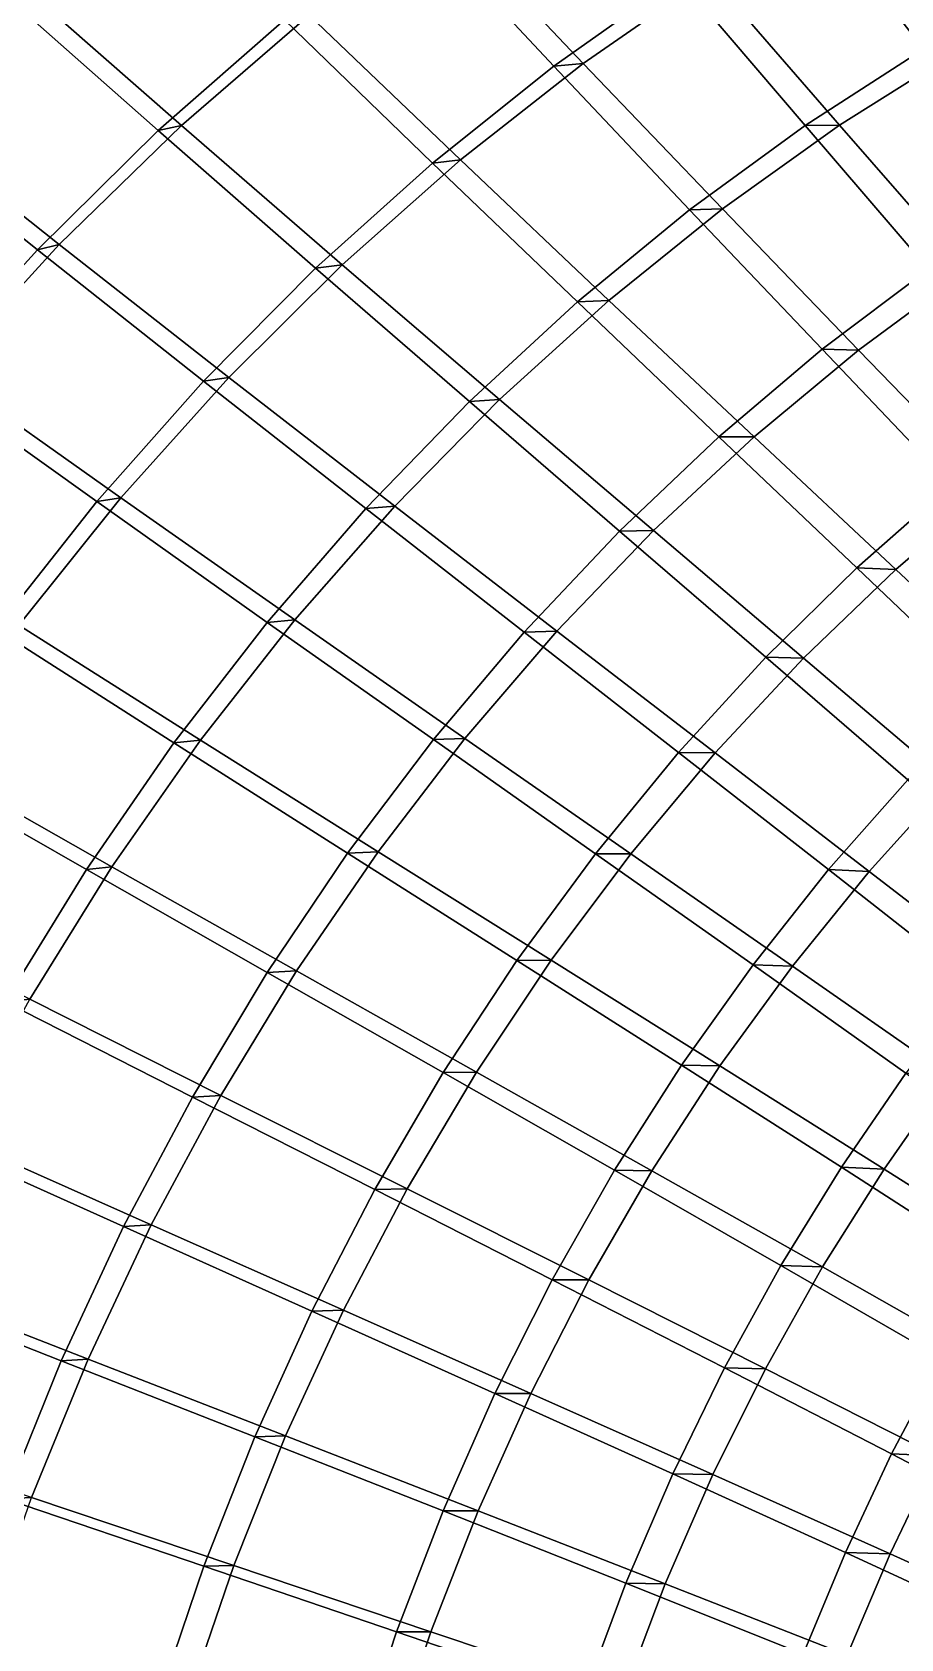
# Model space of a CAD drawing. Header units: metres. Extents: x -2184624 to 1125696, y -1900362 to 1900362.
# Drawn here: x -551038 to -366083, y 191972 to 534215 of the extents above; entities that cross this region are included whole.
import ezdxf

# ---------------------------------------------------------------- set-up
doc = ezdxf.new("R2010")
doc.units = ezdxf.units.M

msp = doc.modelspace()

# ---------------------------------------------------------------- linework, layer by layer
for points in [[(-433699.38, 527532.2, 517195.16), (-463938.38, 559495.4, 525517.6), (-434906.47, 579166.8, 515708.38), (-406755.78, 546255.3, 507419.44)], [(-439979.56, 526970.3, 498712.72), (-469508.38, 558559.9, 507001.44), (-440813.97, 578344.2, 497079.44), (-413364.84, 545823.8, 488832.75)], [(-361256.66, 530562.75, 468724.6), (-386067.16, 562830, 478452.94), (-358208.34, 577945.1, 467574.94), (-335503.94, 545060.25, 457940.47)], [(-353580.34, 530437.5, 487358.03), (-379113.34, 563101.25, 497146.75), (-350894.28, 578024, 486378), (-327475.56, 544727.6, 476671.84)], [(-524186.94, 513253.62, 525325.1), (-558399.25, 543542.1, 531927.56), (-529541.8, 568375.1, 523019.62), (-497340.94, 536841.94, 516418.5)], [(-519241.94, 514331.2, 543629), (-554157.9, 544965.6, 550248.3), (-524987.44, 569760.25, 541450.4), (-492091.94, 537861.7, 534826.1)], [(-386487.34, 514315.7, 479014.38), (-413364.84, 545823.8, 488832.75), (-386067.16, 562830, 478452.94), (-361256.66, 530562.75, 468724.6)], [(-379147.66, 514366.8, 497551.06), (-406755.78, 546255.3, 507419.44), (-379113.34, 563101.25, 497146.75), (-353580.34, 530437.5, 487358.03)], [(-386067.16, 562830, 478452.94), (-379113.34, 563101.25, 497146.75), (-353580.34, 530437.5, 487358.03), (-361256.66, 530562.75, 468724.6)], [(-361256.66, 530562.75, 468724.6), (-353580.34, 530437.5, 487358.03), (-379113.34, 563101.25, 497146.75), (-386067.16, 562830, 478452.94)], [(-465793, 506321, 508088.66), (-497340.94, 536841.94, 516418.5), (-469508.38, 558559.9, 507001.44), (-439979.56, 526970.3, 498712.72)], [(-459825.38, 506985.44, 526470.44), (-492091.94, 537861.7, 534826.1), (-463938.38, 559495.4, 525517.6), (-433699.38, 527532.2, 517195.16)], [(-469508.38, 558559.9, 507001.44), (-463938.38, 559495.4, 525517.6), (-433699.38, 527532.2, 517195.16), (-439979.56, 526970.3, 498712.72)], [(-439979.56, 526970.3, 498712.72), (-433699.38, 527532.2, 517195.16), (-463938.38, 559495.4, 525517.6), (-469508.38, 558559.9, 507001.44)], [(-545267.56, 488977, 551920.25), (-582121.8, 518215.1, 558536), (-554157.9, 544965.6, 550248.3), (-519241.94, 514331.2, 543629)], [(-558399.25, 543542.1, 531927.56), (-554157.9, 544965.6, 550248.3), (-519241.94, 514331.2, 543629), (-524186.94, 513253.62, 525325.1)], [(-524186.94, 513253.62, 525325.1), (-519241.94, 514331.2, 543629), (-554157.9, 544965.6, 550248.3), (-558399.25, 543542.1, 531927.56)], [(-439979.56, 526970.3, 498712.72), (-433699.38, 527532.2, 517195.16), (-406755.78, 546255.3, 507419.44), (-413364.84, 545823.8, 488832.75)], [(-413364.84, 545823.8, 488832.75), (-406755.78, 546255.3, 507419.44), (-433699.38, 527532.2, 517195.16), (-439979.56, 526970.3, 498712.72)], [(-411083.88, 496359.3, 488807.78), (-439979.56, 526970.3, 498712.72), (-413364.84, 545823.8, 488832.75), (-386487.34, 514315.7, 479014.38)], [(-404065.06, 496557.75, 507249.78), (-433699.38, 527532.2, 517195.16), (-406755.78, 546255.3, 507419.44), (-379147.66, 514366.8, 497551.06)], [(-413364.84, 545823.8, 488832.75), (-406755.78, 546255.3, 507419.44), (-379147.66, 514366.8, 497551.06), (-386487.34, 514315.7, 479014.38)], [(-386487.34, 514315.7, 479014.38), (-379147.66, 514366.8, 497551.06), (-406755.78, 546255.3, 507419.44), (-413364.84, 545823.8, 488832.75)], [(-549926.06, 487866.06, 533714.9), (-586067.94, 516778.47, 540319.6), (-558399.25, 543542.1, 531927.56), (-524186.94, 513253.62, 525325.1)], [(-524186.94, 513253.62, 525325.1), (-519241.94, 514331.2, 543629), (-492091.94, 537861.7, 534826.1), (-497340.94, 536841.94, 516418.5)], [(-497340.94, 536841.94, 516418.5), (-492091.94, 537861.7, 534826.1), (-519241.94, 514331.2, 543629), (-524186.94, 513253.62, 525325.1)], [(-485018.1, 484675.47, 535240.9), (-519241.94, 514331.2, 543629), (-492091.94, 537861.7, 534826.1), (-459825.38, 506985.44, 526470.44)], [(-497340.94, 536841.94, 516418.5), (-492091.94, 537861.7, 534826.1), (-459825.38, 506985.44, 526470.44), (-465793, 506321, 508088.66)], [(-465793, 506321, 508088.66), (-459825.38, 506985.44, 526470.44), (-492091.94, 537861.7, 534826.1), (-497340.94, 536841.94, 516418.5)], [(-490689.9, 483934.16, 516955.75), (-524186.94, 513253.62, 525325.1), (-497340.94, 536841.94, 516418.5), (-465793, 506321, 508088.66)], [(-360231.5, 483743, 467690.8), (-386487.34, 514315.7, 479014.38), (-361256.66, 530562.75, 468724.6), (-337009.97, 499259.84, 457539.7)], [(-386487.34, 514315.7, 479014.38), (-379147.66, 514366.8, 497551.06), (-353580.34, 530437.5, 487358.03), (-361256.66, 530562.75, 468724.6)], [(-361256.66, 530562.75, 468724.6), (-353580.34, 530437.5, 487358.03), (-379147.66, 514366.8, 497551.06), (-386487.34, 514315.7, 479014.38)], [(-465793, 506321, 508088.66), (-459825.38, 506985.44, 526470.44), (-433699.38, 527532.2, 517195.16), (-439979.56, 526970.3, 498712.72)], [(-439979.56, 526970.3, 498712.72), (-433699.38, 527532.2, 517195.16), (-459825.38, 506985.44, 526470.44), (-465793, 506321, 508088.66)], [(-428223.4, 477059.97, 516450.9), (-459825.38, 506985.44, 526470.44), (-433699.38, 527532.2, 517195.16), (-404065.06, 496557.75, 507249.78)], [(-439979.56, 526970.3, 498712.72), (-433699.38, 527532.2, 517195.16), (-404065.06, 496557.75, 507249.78), (-411083.88, 496359.3, 488807.78)], [(-411083.88, 496359.3, 488807.78), (-404065.06, 496557.75, 507249.78), (-433699.38, 527532.2, 517195.16), (-439979.56, 526970.3, 498712.72)], [(-352128.56, 483424.62, 486166.2), (-379147.66, 514366.8, 497551.06), (-353580.34, 530437.5, 487358.03), (-328577.9, 498749.72, 476100.25)], [(-434937.4, 476741.16, 498100.84), (-465793, 506321, 508088.66), (-439979.56, 526970.3, 498712.72), (-411083.88, 496359.3, 488807.78)], [(-570052.2, 461880.5, 559692.25), (-608753.8, 489595.94, 566305.94), (-582121.8, 518215.1, 558536), (-545267.56, 488977, 551920.25)], [(-586067.94, 516778.47, 540319.6), (-582121.8, 518215.1, 558536), (-545267.56, 488977, 551920.25), (-549926.06, 487866.06, 533714.9)], [(-549926.06, 487866.06, 533714.9), (-545267.56, 488977, 551920.25), (-582121.8, 518215.1, 558536), (-586067.94, 516778.47, 540319.6)], [(-574441.94, 460758.62, 541579.9), (-612422.94, 488169.2, 548187.7), (-586067.94, 516778.47, 540319.6), (-549926.06, 487866.06, 533714.9)], [(-549926.06, 487866.06, 533714.9), (-545267.56, 488977, 551920.25), (-519241.94, 514331.2, 543629), (-524186.94, 513253.62, 525325.1)], [(-524186.94, 513253.62, 525325.1), (-519241.94, 514331.2, 543629), (-545267.56, 488977, 551920.25), (-549926.06, 487866.06, 533714.9)], [(-509165.53, 460670.72, 543499.9), (-545267.56, 488977, 551920.25), (-519241.94, 514331.2, 543629), (-485018.1, 484675.47, 535240.9)], [(-524186.94, 513253.62, 525325.1), (-519241.94, 514331.2, 543629), (-485018.1, 484675.47, 535240.9), (-490689.9, 483934.16, 516955.75)], [(-490689.9, 483934.16, 516955.75), (-485018.1, 484675.47, 535240.9), (-519241.94, 514331.2, 543629), (-524186.94, 513253.62, 525325.1)], [(-411083.88, 496359.3, 488807.78), (-404065.06, 496557.75, 507249.78), (-379147.66, 514366.8, 497551.06), (-386487.34, 514315.7, 479014.38)], [(-386487.34, 514315.7, 479014.38), (-379147.66, 514366.8, 497551.06), (-404065.06, 496557.75, 507249.78), (-411083.88, 496359.3, 488807.78)], [(-382866.2, 466652.22, 477351.44), (-411083.88, 496359.3, 488807.78), (-386487.34, 514315.7, 479014.38), (-360231.5, 483743, 467690.8)], [(-375076.75, 466497.6, 495742.7), (-404065.06, 496557.75, 507249.78), (-379147.66, 514366.8, 497551.06), (-352128.56, 483424.62, 486166.2)], [(-386487.34, 514315.7, 479014.38), (-379147.66, 514366.8, 497551.06), (-352128.56, 483424.62, 486166.2), (-360231.5, 483743, 467690.8)], [(-360231.5, 483743, 467690.8), (-352128.56, 483424.62, 486166.2), (-379147.66, 514366.8, 497551.06), (-386487.34, 514315.7, 479014.38)], [(-514558.66, 459876.34, 525306.9), (-549926.06, 487866.06, 533714.9), (-524186.94, 513253.62, 525325.1), (-490689.9, 483934.16, 516955.75)], [(-490689.9, 483934.16, 516955.75), (-485018.1, 484675.47, 535240.9), (-459825.38, 506985.44, 526470.44), (-465793, 506321, 508088.66)], [(-465793, 506321, 508088.66), (-459825.38, 506985.44, 526470.44), (-485018.1, 484675.47, 535240.9), (-490689.9, 483934.16, 516955.75)], [(-451516.56, 455929.88, 525149.8), (-485018.1, 484675.47, 535240.9), (-459825.38, 506985.44, 526470.44), (-428223.4, 477059.97, 516450.9)], [(-465793, 506321, 508088.66), (-459825.38, 506985.44, 526470.44), (-428223.4, 477059.97, 516450.9), (-434937.4, 476741.16, 498100.84)], [(-434937.4, 476741.16, 498100.84), (-428223.4, 477059.97, 516450.9), (-459825.38, 506985.44, 526470.44), (-465793, 506321, 508088.66)], [(-457942.2, 455515.7, 506888.44), (-490689.9, 483934.16, 516955.75), (-465793, 506321, 508088.66), (-434937.4, 476741.16, 498100.84)], [(-434937.4, 476741.16, 498100.84), (-428223.4, 477059.97, 516450.9), (-404065.06, 496557.75, 507249.78), (-411083.88, 496359.3, 488807.78)], [(-411083.88, 496359.3, 488807.78), (-404065.06, 496557.75, 507249.78), (-428223.4, 477059.97, 516450.9), (-434937.4, 476741.16, 498100.84)], [(-404814.75, 448031.06, 486518.3), (-434937.4, 476741.16, 498100.84), (-411083.88, 496359.3, 488807.78), (-382866.2, 466652.22, 477351.44)], [(-397322.94, 448014.12, 504827.3), (-428223.4, 477059.97, 516450.9), (-404065.06, 496557.75, 507249.78), (-375076.75, 466497.6, 495742.7)], [(-411083.88, 496359.3, 488807.78), (-404065.06, 496557.75, 507249.78), (-375076.75, 466497.6, 495742.7), (-382866.2, 466652.22, 477351.44)], [(-382866.2, 466652.22, 477351.44), (-375076.75, 466497.6, 495742.7), (-404065.06, 496557.75, 507249.78), (-411083.88, 496359.3, 488807.78)], [(-574441.94, 460758.62, 541579.9), (-570052.2, 461880.5, 559692.25), (-545267.56, 488977, 551920.25), (-549926.06, 487866.06, 533714.9)], [(-549926.06, 487866.06, 533714.9), (-545267.56, 488977, 551920.25), (-570052.2, 461880.5, 559692.25), (-574441.94, 460758.62, 541579.9)], [(-537292.7, 434220.2, 533134.9), (-574441.94, 460758.62, 541579.9), (-549926.06, 487866.06, 533714.9), (-514558.66, 459876.34, 525306.9)], [(-532160.8, 435045.8, 551240.75), (-570052.2, 461880.5, 559692.25), (-545267.56, 488977, 551920.25), (-509165.53, 460670.72, 543499.9)], [(-549926.06, 487866.06, 533714.9), (-545267.56, 488977, 551920.25), (-509165.53, 460670.72, 543499.9), (-514558.66, 459876.34, 525306.9)], [(-514558.66, 459876.34, 525306.9), (-509165.53, 460670.72, 543499.9), (-545267.56, 488977, 551920.25), (-549926.06, 487866.06, 533714.9)], [(-514558.66, 459876.34, 525306.9), (-509165.53, 460670.72, 543499.9), (-485018.1, 484675.47, 535240.9), (-490689.9, 483934.16, 516955.75)], [(-490689.9, 483934.16, 516955.75), (-485018.1, 484675.47, 535240.9), (-509165.53, 460670.72, 543499.9), (-514558.66, 459876.34, 525306.9)], [(-479996.03, 432743.5, 515164.06), (-514558.66, 459876.34, 525306.9), (-490689.9, 483934.16, 516955.75), (-457942.2, 455515.7, 506888.44)], [(-473842.03, 433230, 533340.6), (-509165.53, 460670.72, 543499.9), (-485018.1, 484675.47, 535240.9), (-451516.56, 455929.88, 525149.8)], [(-490689.9, 483934.16, 516955.75), (-485018.1, 484675.47, 535240.9), (-451516.56, 455929.88, 525149.8), (-457942.2, 455515.7, 506888.44)], [(-457942.2, 455515.7, 506888.44), (-451516.56, 455929.88, 525149.8), (-485018.1, 484675.47, 535240.9), (-490689.9, 483934.16, 516955.75)], [(-355372.88, 437775.44, 464403), (-382866.2, 466652.22, 477351.44), (-360231.5, 483743, 467690.8), (-334647.8, 454029.72, 454922.6)], [(-382866.2, 466652.22, 477351.44), (-375076.75, 466497.6, 495742.7), (-352128.56, 483424.62, 486166.2), (-360231.5, 483743, 467690.8)], [(-360231.5, 483743, 467690.8), (-352128.56, 483424.62, 486166.2), (-375076.75, 466497.6, 495742.7), (-382866.2, 466652.22, 477351.44)], [(-346776.75, 437279.44, 482729.25), (-375076.75, 466497.6, 495742.7), (-352128.56, 483424.62, 486166.2), (-325745.06, 453354.16, 473321.22)], [(-457942.2, 455515.7, 506888.44), (-451516.56, 455929.88, 525149.8), (-428223.4, 477059.97, 516450.9), (-434937.4, 476741.16, 498100.84)], [(-434937.4, 476741.16, 498100.84), (-428223.4, 477059.97, 516450.9), (-451516.56, 455929.88, 525149.8), (-457942.2, 455515.7, 506888.44)], [(-425980.44, 427929.1, 495185.84), (-457942.2, 455515.7, 506888.44), (-434937.4, 476741.16, 498100.84), (-404814.75, 448031.06, 486518.3)], [(-418770.2, 428025.53, 513415.1), (-451516.56, 455929.88, 525149.8), (-428223.4, 477059.97, 516450.9), (-397322.94, 448014.12, 504827.3)], [(-434937.4, 476741.16, 498100.84), (-428223.4, 477059.97, 516450.9), (-397322.94, 448014.12, 504827.3), (-404814.75, 448031.06, 486518.3)], [(-404814.75, 448031.06, 486518.3), (-397322.94, 448014.12, 504827.3), (-428223.4, 477059.97, 516450.9), (-434937.4, 476741.16, 498100.84)], [(-375467.03, 420119.3, 473398.53), (-404814.75, 448031.06, 486518.3), (-382866.2, 466652.22, 477351.44), (-355372.88, 437775.44, 464403)], [(-404814.75, 448031.06, 486518.3), (-397322.94, 448014.12, 504827.3), (-375076.75, 466497.6, 495742.7), (-382866.2, 466652.22, 477351.44)], [(-382866.2, 466652.22, 477351.44), (-375076.75, 466497.6, 495742.7), (-397322.94, 448014.12, 504827.3), (-404814.75, 448031.06, 486518.3)], [(-367161.9, 419777.56, 491653.34), (-397322.94, 448014.12, 504827.3), (-375076.75, 466497.6, 495742.7), (-346776.75, 437279.44, 482729.25)], [(-382866.2, 466652.22, 477351.44), (-375076.75, 466497.6, 495742.7), (-346776.75, 437279.44, 482729.25), (-355372.88, 437775.44, 464403)], [(-355372.88, 437775.44, 464403), (-346776.75, 437279.44, 482729.25), (-375076.75, 466497.6, 495742.7), (-382866.2, 466652.22, 477351.44)], [(-558789.5, 407046.47, 540431.4), (-597624.5, 432017, 548911.8), (-574441.94, 460758.62, 541579.9), (-537292.7, 434220.2, 533134.9)], [(-553901, 407883.28, 558455.4), (-593485.1, 433129.12, 566936.94), (-570052.2, 461880.5, 559692.25), (-532160.8, 435045.8, 551240.75)], [(-574441.94, 460758.62, 541579.9), (-570052.2, 461880.5, 559692.25), (-532160.8, 435045.8, 551240.75), (-537292.7, 434220.2, 533134.9)], [(-537292.7, 434220.2, 533134.9), (-532160.8, 435045.8, 551240.75), (-570052.2, 461880.5, 559692.25), (-574441.94, 460758.62, 541579.9)], [(-537292.7, 434220.2, 533134.9), (-532160.8, 435045.8, 551240.75), (-509165.53, 460670.72, 543499.9), (-514558.66, 459876.34, 525306.9)], [(-514558.66, 459876.34, 525306.9), (-509165.53, 460670.72, 543499.9), (-532160.8, 435045.8, 551240.75), (-537292.7, 434220.2, 533134.9)], [(-501000.53, 408492.53, 522920.53), (-537292.7, 434220.2, 533134.9), (-514558.66, 459876.34, 525306.9), (-479996.03, 432743.5, 515164.06)], [(-495100.97, 409030.1, 541016.5), (-532160.8, 435045.8, 551240.75), (-509165.53, 460670.72, 543499.9), (-473842.03, 433230, 533340.6)], [(-514558.66, 459876.34, 525306.9), (-509165.53, 460670.72, 543499.9), (-473842.03, 433230, 533340.6), (-479996.03, 432743.5, 515164.06)], [(-479996.03, 432743.5, 515164.06), (-473842.03, 433230, 533340.6), (-509165.53, 460670.72, 543499.9), (-514558.66, 459876.34, 525306.9)], [(-479996.03, 432743.5, 515164.06), (-473842.03, 433230, 533340.6), (-451516.56, 455929.88, 525149.8), (-457942.2, 455515.7, 506888.44)], [(-457942.2, 455515.7, 506888.44), (-451516.56, 455929.88, 525149.8), (-473842.03, 433230, 533340.6), (-479996.03, 432743.5, 515164.06)], [(-446270, 406402.38, 503347.84), (-479996.03, 432743.5, 515164.06), (-457942.2, 455515.7, 506888.44), (-425980.44, 427929.1, 495185.84)], [(-439324.88, 406589.8, 521500.4), (-473842.03, 433230, 533340.6), (-451516.56, 455929.88, 525149.8), (-418770.2, 428025.53, 513415.1)], [(-457942.2, 455515.7, 506888.44), (-451516.56, 455929.88, 525149.8), (-418770.2, 428025.53, 513415.1), (-425980.44, 427929.1, 495185.84)], [(-425980.44, 427929.1, 495185.84), (-418770.2, 428025.53, 513415.1), (-451516.56, 455929.88, 525149.8), (-457942.2, 455515.7, 506888.44)], [(-394842.66, 401106.62, 481903.88), (-425980.44, 427929.1, 495185.84), (-404814.75, 448031.06, 486518.3), (-375467.03, 420119.3, 473398.53)], [(-425980.44, 427929.1, 495185.84), (-418770.2, 428025.53, 513415.1), (-397322.94, 448014.12, 504827.3), (-404814.75, 448031.06, 486518.3)], [(-404814.75, 448031.06, 486518.3), (-397322.94, 448014.12, 504827.3), (-418770.2, 428025.53, 513415.1), (-425980.44, 427929.1, 495185.84)], [(-386812.78, 400895.7, 500088.94), (-418770.2, 428025.53, 513415.1), (-397322.94, 448014.12, 504827.3), (-367161.9, 419777.56, 491653.34)], [(-404814.75, 448031.06, 486518.3), (-397322.94, 448014.12, 504827.3), (-367161.9, 419777.56, 491653.34), (-375467.03, 420119.3, 473398.53)], [(-375467.03, 420119.3, 473398.53), (-367161.9, 419777.56, 491653.34), (-397322.94, 448014.12, 504827.3), (-404814.75, 448031.06, 486518.3)], [(-558789.5, 407046.47, 540431.4), (-553901, 407883.28, 558455.4), (-532160.8, 435045.8, 551240.75), (-537292.7, 434220.2, 533134.9)], [(-537292.7, 434220.2, 533134.9), (-532160.8, 435045.8, 551240.75), (-553901, 407883.28, 558455.4), (-558789.5, 407046.47, 540431.4)], [(-515198.66, 383405.8, 548169.8), (-553901, 407883.28, 558455.4), (-532160.8, 435045.8, 551240.75), (-495100.97, 409030.1, 541016.5)], [(-537292.7, 434220.2, 533134.9), (-532160.8, 435045.8, 551240.75), (-495100.97, 409030.1, 541016.5), (-501000.53, 408492.53, 522920.53)], [(-501000.53, 408492.53, 522920.53), (-495100.97, 409030.1, 541016.5), (-532160.8, 435045.8, 551240.75), (-537292.7, 434220.2, 533134.9)], [(-346938.4, 392936.6, 458794.6), (-375467.03, 420119.3, 473398.53), (-355372.88, 437775.44, 464403), (-328651.47, 409656.5, 450017.34)], [(-375467.03, 420119.3, 473398.53), (-367161.9, 419777.56, 491653.34), (-346776.75, 437279.44, 482729.25), (-355372.88, 437775.44, 464403)], [(-355372.88, 437775.44, 464403), (-346776.75, 437279.44, 482729.25), (-367161.9, 419777.56, 491653.34), (-375467.03, 420119.3, 473398.53)], [(-337780.22, 392283.1, 476977.66), (-367161.9, 419777.56, 491653.34), (-346776.75, 437279.44, 482729.25), (-319208.34, 408832.88, 468259.72)], [(-520861.22, 382836.75, 530149.8), (-558789.5, 407046.47, 540431.4), (-537292.7, 434220.2, 533134.9), (-501000.53, 408492.53, 522920.53)], [(-501000.53, 408492.53, 522920.53), (-495100.97, 409030.1, 541016.5), (-473842.03, 433230, 533340.6), (-479996.03, 432743.5, 515164.06)], [(-479996.03, 432743.5, 515164.06), (-473842.03, 433230, 533340.6), (-495100.97, 409030.1, 541016.5), (-501000.53, 408492.53, 522920.53)], [(-465593.4, 383513.34, 510997.2), (-501000.53, 408492.53, 522920.53), (-479996.03, 432743.5, 515164.06), (-446270, 406402.38, 503347.84)], [(-458896.53, 383771.1, 529076.6), (-495100.97, 409030.1, 541016.5), (-473842.03, 433230, 533340.6), (-439324.88, 406589.8, 521500.4)], [(-479996.03, 432743.5, 515164.06), (-473842.03, 433230, 533340.6), (-439324.88, 406589.8, 521500.4), (-446270, 406402.38, 503347.84)], [(-446270, 406402.38, 503347.84), (-439324.88, 406589.8, 521500.4), (-473842.03, 433230, 533340.6), (-479996.03, 432743.5, 515164.06)], [(-446270, 406402.38, 503347.84), (-439324.88, 406589.8, 521500.4), (-418770.2, 428025.53, 513415.1), (-425980.44, 427929.1, 495185.84)], [(-425980.44, 427929.1, 495185.84), (-418770.2, 428025.53, 513415.1), (-439324.88, 406589.8, 521500.4), (-446270, 406402.38, 503347.84)], [(-413415.03, 380788.7, 489912.94), (-446270, 406402.38, 503347.84), (-425980.44, 427929.1, 495185.84), (-394842.66, 401106.62, 481903.88)], [(-405644.34, 380686.75, 508030.44), (-439324.88, 406589.8, 521500.4), (-418770.2, 428025.53, 513415.1), (-386812.78, 400895.7, 500088.94)], [(-425980.44, 427929.1, 495185.84), (-418770.2, 428025.53, 513415.1), (-386812.78, 400895.7, 500088.94), (-394842.66, 401106.62, 481903.88)], [(-394842.66, 401106.62, 481903.88), (-386812.78, 400895.7, 500088.94), (-418770.2, 428025.53, 513415.1), (-425980.44, 427929.1, 495185.84)], [(-364569.4, 374981.8, 467093.78), (-394842.66, 401106.62, 481903.88), (-375467.03, 420119.3, 473398.53), (-346938.4, 392936.6, 458794.6)], [(-394842.66, 401106.62, 481903.88), (-386812.78, 400895.7, 500088.94), (-367161.9, 419777.56, 491653.34), (-375467.03, 420119.3, 473398.53)], [(-375467.03, 420119.3, 473398.53), (-367161.9, 419777.56, 491653.34), (-386812.78, 400895.7, 500088.94), (-394842.66, 401106.62, 481903.88)], [(-355680.66, 374475.75, 485218.22), (-386812.78, 400895.7, 500088.94), (-367161.9, 419777.56, 491653.34), (-337780.22, 392283.1, 476977.66)], [(-375467.03, 420119.3, 473398.53), (-367161.9, 419777.56, 491653.34), (-337780.22, 392283.1, 476977.66), (-346938.4, 392936.6, 458794.6)], [(-346938.4, 392936.6, 458794.6), (-337780.22, 392283.1, 476977.66), (-367161.9, 419777.56, 491653.34), (-375467.03, 420119.3, 473398.53)], [(-534045.4, 356439, 554792), (-574288.25, 379271.3, 565135.2), (-553901, 407883.28, 558455.4), (-515198.66, 383405.8, 548169.8)], [(-558789.5, 407046.47, 540431.4), (-553901, 407883.28, 558455.4), (-515198.66, 383405.8, 548169.8), (-520861.22, 382836.75, 530149.8)], [(-520861.22, 382836.75, 530149.8), (-515198.66, 383405.8, 548169.8), (-553901, 407883.28, 558455.4), (-558789.5, 407046.47, 540431.4)], [(-520861.22, 382836.75, 530149.8), (-515198.66, 383405.8, 548169.8), (-495100.97, 409030.1, 541016.5), (-501000.53, 408492.53, 522920.53)], [(-501000.53, 408492.53, 522920.53), (-495100.97, 409030.1, 541016.5), (-515198.66, 383405.8, 548169.8), (-520861.22, 382836.75, 530149.8)], [(-483864.12, 359329.53, 518126), (-520861.22, 382836.75, 530149.8), (-501000.53, 408492.53, 522920.53), (-465593.4, 383513.34, 510997.2)], [(-477398.5, 359638.53, 536136.25), (-515198.66, 383405.8, 548169.8), (-495100.97, 409030.1, 541016.5), (-458896.53, 383771.1, 529076.6)], [(-501000.53, 408492.53, 522920.53), (-495100.97, 409030.1, 541016.5), (-458896.53, 383771.1, 529076.6), (-465593.4, 383513.34, 510997.2)], [(-465593.4, 383513.34, 510997.2), (-458896.53, 383771.1, 529076.6), (-495100.97, 409030.1, 541016.5), (-501000.53, 408492.53, 522920.53)], [(-539488.6, 355856.3, 536842.9), (-578951.6, 378441.7, 547187.56), (-558789.5, 407046.47, 540431.4), (-520861.22, 382836.75, 530149.8)], [(-465593.4, 383513.34, 510997.2), (-458896.53, 383771.1, 529076.6), (-439324.88, 406589.8, 521500.4), (-446270, 406402.38, 503347.84)], [(-446270, 406402.38, 503347.84), (-439324.88, 406589.8, 521500.4), (-458896.53, 383771.1, 529076.6), (-465593.4, 383513.34, 510997.2)], [(-431102.03, 359221.6, 497418.5), (-465593.4, 383513.34, 510997.2), (-446270, 406402.38, 503347.84), (-413415.03, 380788.7, 489912.94)], [(-423574.1, 359208.6, 515471.25), (-458896.53, 383771.1, 529076.6), (-439324.88, 406589.8, 521500.4), (-405644.34, 380686.75, 508030.44)], [(-446270, 406402.38, 503347.84), (-439324.88, 406589.8, 521500.4), (-405644.34, 380686.75, 508030.44), (-413415.03, 380788.7, 489912.94)], [(-413415.03, 380788.7, 489912.94), (-405644.34, 380686.75, 508030.44), (-439324.88, 406589.8, 521500.4), (-446270, 406402.38, 503347.84)], [(-381467.97, 355838.44, 474908.75), (-413415.03, 380788.7, 489912.94), (-394842.66, 401106.62, 481903.88), (-364569.4, 374981.8, 467093.78)], [(-413415.03, 380788.7, 489912.94), (-405644.34, 380686.75, 508030.44), (-386812.78, 400895.7, 500088.94), (-394842.66, 401106.62, 481903.88)], [(-394842.66, 401106.62, 481903.88), (-386812.78, 400895.7, 500088.94), (-405644.34, 380686.75, 508030.44), (-413415.03, 380788.7, 489912.94)], [(-372832.9, 355458.7, 492975.94), (-405644.34, 380686.75, 508030.44), (-386812.78, 400895.7, 500088.94), (-355680.66, 374475.75, 485218.22)], [(-394842.66, 401106.62, 481903.88), (-386812.78, 400895.7, 500088.94), (-355680.66, 374475.75, 485218.22), (-364569.4, 374981.8, 467093.78)], [(-364569.4, 374981.8, 467093.78), (-355680.66, 374475.75, 485218.22), (-386812.78, 400895.7, 500088.94), (-394842.66, 401106.62, 481903.88)], [(-539488.6, 355856.3, 536842.9), (-534045.4, 356439, 554792), (-515198.66, 383405.8, 548169.8), (-520861.22, 382836.75, 530149.8)], [(-520861.22, 382836.75, 530149.8), (-515198.66, 383405.8, 548169.8), (-534045.4, 356439, 554792), (-539488.6, 355856.3, 536842.9)], [(-494748.4, 334267.88, 542671.2), (-534045.4, 356439, 554792), (-515198.66, 383405.8, 548169.8), (-477398.5, 359638.53, 536136.25)], [(-520861.22, 382836.75, 530149.8), (-515198.66, 383405.8, 548169.8), (-477398.5, 359638.53, 536136.25), (-483864.12, 359329.53, 518126)], [(-483864.12, 359329.53, 518126), (-477398.5, 359638.53, 536136.25), (-515198.66, 383405.8, 548169.8), (-520861.22, 382836.75, 530149.8)], [(-483864.12, 359329.53, 518126), (-477398.5, 359638.53, 536136.25), (-458896.53, 383771.1, 529076.6), (-465593.4, 383513.34, 510997.2)], [(-465593.4, 383513.34, 510997.2), (-458896.53, 383771.1, 529076.6), (-477398.5, 359638.53, 536136.25), (-483864.12, 359329.53, 518126)], [(-447825, 336467.78, 504412.97), (-483864.12, 359329.53, 518126), (-465593.4, 383513.34, 510997.2), (-431102.03, 359221.6, 497418.5)], [(-440523.12, 336525.16, 522404.16), (-477398.5, 359638.53, 536136.25), (-458896.53, 383771.1, 529076.6), (-423574.1, 359208.6, 515471.25)], [(-465593.4, 383513.34, 510997.2), (-458896.53, 383771.1, 529076.6), (-423574.1, 359208.6, 515471.25), (-431102.03, 359221.6, 497418.5)], [(-431102.03, 359221.6, 497418.5), (-423574.1, 359208.6, 515471.25), (-458896.53, 383771.1, 529076.6), (-465593.4, 383513.34, 510997.2)], [(-501000.16, 333925, 524725.8), (-539488.6, 355856.3, 536842.9), (-520861.22, 382836.75, 530149.8), (-483864.12, 359329.53, 518126)], [(-397560.06, 335557.34, 482232.53), (-431102.03, 359221.6, 497418.5), (-413415.03, 380788.7, 489912.94), (-381467.97, 355838.44, 474908.75)], [(-431102.03, 359221.6, 497418.5), (-423574.1, 359208.6, 515471.25), (-405644.34, 380686.75, 508030.44), (-413415.03, 380788.7, 489912.94)], [(-413415.03, 380788.7, 489912.94), (-405644.34, 380686.75, 508030.44), (-423574.1, 359208.6, 515471.25), (-431102.03, 359221.6, 497418.5)], [(-389162.75, 335284.4, 500244.4), (-423574.1, 359208.6, 515471.25), (-405644.34, 380686.75, 508030.44), (-372832.9, 355458.7, 492975.94)], [(-413415.03, 380788.7, 489912.94), (-405644.34, 380686.75, 508030.44), (-372832.9, 355458.7, 492975.94), (-381467.97, 355838.44, 474908.75)], [(-381467.97, 355838.44, 474908.75), (-372832.9, 355458.7, 492975.94), (-405644.34, 380686.75, 508030.44), (-413415.03, 380788.7, 489912.94)], [(-556798.56, 327637.84, 542991.44), (-597687.9, 348499.66, 553394.44), (-578951.6, 378441.7, 547187.56), (-539488.6, 355856.3, 536842.9)], [(-551556.44, 328218.03, 560874.94), (-593231.25, 349305.53, 571271.7), (-574288.25, 379271.3, 565135.2), (-534045.4, 356439, 554792)], [(-578951.6, 378441.7, 547187.56), (-574288.25, 379271.3, 565135.2), (-534045.4, 356439, 554792), (-539488.6, 355856.3, 536842.9)], [(-539488.6, 355856.3, 536842.9), (-534045.4, 356439, 554792), (-574288.25, 379271.3, 565135.2), (-578951.6, 378441.7, 547187.56)], [(-350468.7, 331489.7, 458381.44), (-381467.97, 355838.44, 474908.75), (-364569.4, 374981.8, 467093.78), (-335203.5, 349489.1, 450803.1)], [(-381467.97, 355838.44, 474908.75), (-372832.9, 355458.7, 492975.94), (-355680.66, 374475.75, 485218.22), (-364569.4, 374981.8, 467093.78)], [(-364569.4, 374981.8, 467093.78), (-355680.66, 374475.75, 485218.22), (-372832.9, 355458.7, 492975.94), (-381467.97, 355838.44, 474908.75)], [(-340926, 330847.06, 476378.3), (-372832.9, 355458.7, 492975.94), (-355680.66, 374475.75, 485218.22), (-325411.88, 348703.72, 468845.6)], [(-501000.16, 333925, 524725.8), (-494748.4, 334267.88, 542671.2), (-477398.5, 359638.53, 536136.25), (-483864.12, 359329.53, 518126)], [(-483864.12, 359329.53, 518126), (-477398.5, 359638.53, 536136.25), (-494748.4, 334267.88, 542671.2), (-501000.16, 333925, 524725.8)], [(-456416.4, 312705.5, 528821.4), (-494748.4, 334267.88, 542671.2), (-477398.5, 359638.53, 536136.25), (-440523.12, 336525.16, 522404.16)], [(-483864.12, 359329.53, 518126), (-477398.5, 359638.53, 536136.25), (-440523.12, 336525.16, 522404.16), (-447825, 336467.78, 504412.97)], [(-447825, 336467.78, 504412.97), (-440523.12, 336525.16, 522404.16), (-477398.5, 359638.53, 536136.25), (-483864.12, 359329.53, 518126)], [(-556798.56, 327637.84, 542991.44), (-551556.44, 328218.03, 560874.94), (-534045.4, 356439, 554792), (-539488.6, 355856.3, 536842.9)], [(-539488.6, 355856.3, 536842.9), (-534045.4, 356439, 554792), (-551556.44, 328218.03, 560874.94), (-556798.56, 327637.84, 542991.44)], [(-510868.22, 307740.16, 548673.44), (-551556.44, 328218.03, 560874.94), (-534045.4, 356439, 554792), (-494748.4, 334267.88, 542671.2)], [(-539488.6, 355856.3, 536842.9), (-534045.4, 356439, 554792), (-494748.4, 334267.88, 542671.2), (-501000.16, 333925, 524725.8)], [(-501000.16, 333925, 524725.8), (-494748.4, 334267.88, 542671.2), (-534045.4, 356439, 554792), (-539488.6, 355856.3, 536842.9)], [(-463509.22, 312594.56, 510888.1), (-501000.16, 333925, 524725.8), (-483864.12, 359329.53, 518126), (-447825, 336467.78, 504412.97)], [(-412774.6, 314195, 489057.66), (-447825, 336467.78, 504412.97), (-431102.03, 359221.6, 497418.5), (-397560.06, 335557.34, 482232.53)], [(-447825, 336467.78, 504412.97), (-440523.12, 336525.16, 522404.16), (-423574.1, 359208.6, 515471.25), (-431102.03, 359221.6, 497418.5)], [(-431102.03, 359221.6, 497418.5), (-423574.1, 359208.6, 515471.25), (-440523.12, 336525.16, 522404.16), (-447825, 336467.78, 504412.97)], [(-404598.72, 314010.94, 507016.6), (-440523.12, 336525.16, 522404.16), (-423574.1, 359208.6, 515471.25), (-389162.75, 335284.4, 500244.4)], [(-431102.03, 359221.6, 497418.5), (-423574.1, 359208.6, 515471.25), (-389162.75, 335284.4, 500244.4), (-397560.06, 335557.34, 482232.53)], [(-397560.06, 335557.34, 482232.53), (-389162.75, 335284.4, 500244.4), (-423574.1, 359208.6, 515471.25), (-431102.03, 359221.6, 497418.5)], [(-516923.72, 307379.1, 530788.2), (-556798.56, 327637.84, 542991.44), (-539488.6, 355856.3, 536842.9), (-501000.16, 333925, 524725.8)], [(-365004.66, 312461.84, 465483.78), (-397560.06, 335557.34, 482232.53), (-381467.97, 355838.44, 474908.75), (-350468.7, 331489.7, 458381.44)], [(-397560.06, 335557.34, 482232.53), (-389162.75, 335284.4, 500244.4), (-372832.9, 355458.7, 492975.94), (-381467.97, 355838.44, 474908.75)], [(-381467.97, 355838.44, 474908.75), (-372832.9, 355458.7, 492975.94), (-389162.75, 335284.4, 500244.4), (-397560.06, 335557.34, 482232.53)], [(-355695.22, 311942.97, 483436.1), (-389162.75, 335284.4, 500244.4), (-372832.9, 355458.7, 492975.94), (-340926, 330847.06, 476378.3)], [(-381467.97, 355838.44, 474908.75), (-372832.9, 355458.7, 492975.94), (-340926, 330847.06, 476378.3), (-350468.7, 331489.7, 458381.44)], [(-350468.7, 331489.7, 458381.44), (-340926, 330847.06, 476378.3), (-372832.9, 355458.7, 492975.94), (-381467.97, 355838.44, 474908.75)], [(-463509.22, 312594.56, 510888.1), (-456416.4, 312705.5, 528821.4), (-440523.12, 336525.16, 522404.16), (-447825, 336467.78, 504412.97)], [(-447825, 336467.78, 504412.97), (-440523.12, 336525.16, 522404.16), (-456416.4, 312705.5, 528821.4), (-463509.22, 312594.56, 510888.1)], [(-427043.72, 291812.22, 495376.03), (-463509.22, 312594.56, 510888.1), (-447825, 336467.78, 504412.97), (-412774.6, 314195, 489057.66)], [(-419072.72, 291700.53, 513284.9), (-456416.4, 312705.5, 528821.4), (-440523.12, 336525.16, 522404.16), (-404598.72, 314010.94, 507016.6)], [(-447825, 336467.78, 504412.97), (-440523.12, 336525.16, 522404.16), (-404598.72, 314010.94, 507016.6), (-412774.6, 314195, 489057.66)], [(-412774.6, 314195, 489057.66), (-404598.72, 314010.94, 507016.6), (-440523.12, 336525.16, 522404.16), (-447825, 336467.78, 504412.97)], [(-378747.03, 292455.9, 472102.8), (-412774.6, 314195, 489057.66), (-397560.06, 335557.34, 482232.53), (-365004.66, 312461.84, 465483.78)], [(-412774.6, 314195, 489057.66), (-404598.72, 314010.94, 507016.6), (-389162.75, 335284.4, 500244.4), (-397560.06, 335557.34, 482232.53)], [(-397560.06, 335557.34, 482232.53), (-389162.75, 335284.4, 500244.4), (-404598.72, 314010.94, 507016.6), (-412774.6, 314195, 489057.66)], [(-397560.06, 335557.34, 482232.53), (-389162.75, 335284.4, 500244.4), (-355695.22, 311942.97, 483436.1), (-365004.66, 312461.84, 465483.78)], [(-365004.66, 312461.84, 465483.78), (-355695.22, 311942.97, 483436.1), (-389162.75, 335284.4, 500244.4), (-397560.06, 335557.34, 482232.53)], [(-516923.72, 307379.1, 530788.2), (-510868.22, 307740.16, 548673.44), (-494748.4, 334267.88, 542671.2), (-501000.16, 333925, 524725.8)], [(-501000.16, 333925, 524725.8), (-494748.4, 334267.88, 542671.2), (-510868.22, 307740.16, 548673.44), (-516923.72, 307379.1, 530788.2)], [(-478083.56, 287674.28, 516835.9), (-516923.72, 307379.1, 530788.2), (-501000.16, 333925, 524725.8), (-463509.22, 312594.56, 510888.1)], [(-471182.56, 287823.34, 534715.2), (-510868.22, 307740.16, 548673.44), (-494748.4, 334267.88, 542671.2), (-456416.4, 312705.5, 528821.4)], [(-501000.16, 333925, 524725.8), (-494748.4, 334267.88, 542671.2), (-456416.4, 312705.5, 528821.4), (-463509.22, 312594.56, 510888.1)], [(-463509.22, 312594.56, 510888.1), (-456416.4, 312705.5, 528821.4), (-494748.4, 334267.88, 542671.2), (-501000.16, 333925, 524725.8)], [(-369654.97, 292043.34, 490012), (-404598.72, 314010.94, 507016.6), (-389162.75, 335284.4, 500244.4), (-355695.22, 311942.97, 483436.1)], [(-531562.4, 279776.62, 536304.4), (-572711.56, 298273.44, 548586.5), (-556798.56, 327637.84, 542991.44), (-516923.72, 307379.1, 530788.2)], [(-525685.25, 280141.5, 554134.4), (-567652.3, 298836.44, 566409.9), (-551556.44, 328218.03, 560874.94), (-510868.22, 307740.16, 548673.44)], [(-556798.56, 327637.84, 542991.44), (-551556.44, 328218.03, 560874.94), (-510868.22, 307740.16, 548673.44), (-516923.72, 307379.1, 530788.2)], [(-516923.72, 307379.1, 530788.2), (-510868.22, 307740.16, 548673.44), (-551556.44, 328218.03, 560874.94), (-556798.56, 327637.84, 542991.44)], [(-478083.56, 287674.28, 516835.9), (-471182.56, 287823.34, 534715.2), (-456416.4, 312705.5, 528821.4), (-463509.22, 312594.56, 510888.1)], [(-463509.22, 312594.56, 510888.1), (-456416.4, 312705.5, 528821.4), (-471182.56, 287823.34, 534715.2), (-478083.56, 287674.28, 516835.9)], [(-440303.12, 268474.9, 501179.3), (-478083.56, 287674.28, 516835.9), (-463509.22, 312594.56, 510888.1), (-427043.72, 291812.22, 495376.03)], [(-432520.12, 268420.53, 519041.38), (-471182.56, 287823.34, 534715.2), (-456416.4, 312705.5, 528821.4), (-419072.72, 291700.53, 513284.9)], [(-463509.22, 312594.56, 510888.1), (-456416.4, 312705.5, 528821.4), (-419072.72, 291700.53, 513284.9), (-427043.72, 291812.22, 495376.03)], [(-427043.72, 291812.22, 495376.03), (-419072.72, 291700.53, 513284.9), (-456416.4, 312705.5, 528821.4), (-463509.22, 312594.56, 510888.1)], [(-391635.34, 271526.84, 478230.78), (-427043.72, 291812.22, 495376.03), (-412774.6, 314195, 489057.66), (-378747.03, 292455.9, 472102.8)], [(-427043.72, 291812.22, 495376.03), (-419072.72, 291700.53, 513284.9), (-404598.72, 314010.94, 507016.6), (-412774.6, 314195, 489057.66)], [(-412774.6, 314195, 489057.66), (-404598.72, 314010.94, 507016.6), (-419072.72, 291700.53, 513284.9), (-427043.72, 291812.22, 495376.03)], [(-382744.47, 271204.53, 496098.84), (-419072.72, 291700.53, 513284.9), (-404598.72, 314010.94, 507016.6), (-369654.97, 292043.34, 490012)], [(-412774.6, 314195, 489057.66), (-404598.72, 314010.94, 507016.6), (-369654.97, 292043.34, 490012), (-378747.03, 292455.9, 472102.8)], [(-378747.03, 292455.9, 472102.8), (-369654.97, 292043.34, 490012), (-404598.72, 314010.94, 507016.6), (-412774.6, 314195, 489057.66)], [(-345780.75, 271197.28, 453589.4), (-378747.03, 292455.9, 472102.8), (-365004.66, 312461.84, 465483.78), (-333476.16, 289878.03, 447214.6)], [(-378747.03, 292455.9, 472102.8), (-369654.97, 292043.34, 490012), (-355695.22, 311942.97, 483436.1), (-365004.66, 312461.84, 465483.78)], [(-365004.66, 312461.84, 465483.78), (-355695.22, 311942.97, 483436.1), (-369654.97, 292043.34, 490012), (-378747.03, 292455.9, 472102.8)], [(-335725.8, 270573.78, 471426.34), (-369654.97, 292043.34, 490012), (-355695.22, 311942.97, 483436.1), (-323207.16, 289132.03, 465083.4)], [(-531562.4, 279776.62, 536304.4), (-525685.25, 280141.5, 554134.4), (-510868.22, 307740.16, 548673.44), (-516923.72, 307379.1, 530788.2)], [(-516923.72, 307379.1, 530788.2), (-510868.22, 307740.16, 548673.44), (-525685.25, 280141.5, 554134.4), (-531562.4, 279776.62, 536304.4)], [(-491481.97, 261784.75, 522247.44), (-531562.4, 279776.62, 536304.4), (-516923.72, 307379.1, 530788.2), (-478083.56, 287674.28, 516835.9)], [(-484755.4, 261957.97, 540077.06), (-525685.25, 280141.5, 554134.4), (-510868.22, 307740.16, 548673.44), (-471182.56, 287823.34, 534715.2)], [(-516923.72, 307379.1, 530788.2), (-510868.22, 307740.16, 548673.44), (-471182.56, 287823.34, 534715.2), (-478083.56, 287674.28, 516835.9)], [(-478083.56, 287674.28, 516835.9), (-471182.56, 287823.34, 534715.2), (-510868.22, 307740.16, 548673.44), (-516923.72, 307379.1, 530788.2)], [(-544849.1, 251207.53, 541266), (-587155, 267860.72, 553619.25), (-572711.56, 298273.44, 548586.5), (-531562.4, 279776.62, 536304.4)], [(-539132.25, 251563.53, 559046), (-582260, 268393.53, 571388.25), (-567652.3, 298836.44, 566409.9), (-525685.25, 280141.5, 554134.4)], [(-572711.56, 298273.44, 548586.5), (-567652.3, 298836.44, 566409.9), (-525685.25, 280141.5, 554134.4), (-531562.4, 279776.62, 536304.4)], [(-531562.4, 279776.62, 536304.4), (-525685.25, 280141.5, 554134.4), (-567652.3, 298836.44, 566409.9), (-572711.56, 298273.44, 548586.5)], [(-403611.56, 249733.92, 483859.53), (-440303.12, 268474.9, 501179.3), (-427043.72, 291812.22, 495376.03), (-391635.34, 271526.84, 478230.78)], [(-440303.12, 268474.9, 501179.3), (-432520.12, 268420.53, 519041.38), (-419072.72, 291700.53, 513284.9), (-427043.72, 291812.22, 495376.03)], [(-427043.72, 291812.22, 495376.03), (-419072.72, 291700.53, 513284.9), (-432520.12, 268420.53, 519041.38), (-440303.12, 268474.9, 501179.3)], [(-394905.5, 249487.17, 501688.84), (-432520.12, 268420.53, 519041.38), (-419072.72, 291700.53, 513284.9), (-382744.47, 271204.53, 496098.84)], [(-427043.72, 291812.22, 495376.03), (-419072.72, 291700.53, 513284.9), (-382744.47, 271204.53, 496098.84), (-391635.34, 271526.84, 478230.78)], [(-391635.34, 271526.84, 478230.78), (-382744.47, 271204.53, 496098.84), (-419072.72, 291700.53, 513284.9), (-427043.72, 291812.22, 495376.03)], [(-357320.06, 251688.77, 459491.75), (-391635.34, 271526.84, 478230.78), (-378747.03, 292455.9, 472102.8), (-345780.75, 271197.28, 453589.4)], [(-391635.34, 271526.84, 478230.78), (-382744.47, 271204.53, 496098.84), (-369654.97, 292043.34, 490012), (-378747.03, 292455.9, 472102.8)], [(-378747.03, 292455.9, 472102.8), (-369654.97, 292043.34, 490012), (-382744.47, 271204.53, 496098.84), (-391635.34, 271526.84, 478230.78)], [(-347463.38, 251172.11, 477297.88), (-382744.47, 271204.53, 496098.84), (-369654.97, 292043.34, 490012), (-335725.8, 270573.78, 471426.34)], [(-378747.03, 292455.9, 472102.8), (-369654.97, 292043.34, 490012), (-335725.8, 270573.78, 471426.34), (-345780.75, 271197.28, 453589.4)], [(-345780.75, 271197.28, 453589.4), (-335725.8, 270573.78, 471426.34), (-369654.97, 292043.34, 490012), (-378747.03, 292455.9, 472102.8)], [(-491481.97, 261784.75, 522247.44), (-484755.4, 261957.97, 540077.06), (-471182.56, 287823.34, 534715.2), (-478083.56, 287674.28, 516835.9)], [(-478083.56, 287674.28, 516835.9), (-471182.56, 287823.34, 534715.2), (-484755.4, 261957.97, 540077.06), (-491481.97, 261784.75, 522247.44)], [(-452492.78, 244253.72, 506459.8), (-491481.97, 261784.75, 522247.44), (-478083.56, 287674.28, 516835.9), (-440303.12, 268474.9, 501179.3)], [(-444880.66, 244243.1, 524278.56), (-484755.4, 261957.97, 540077.06), (-471182.56, 287823.34, 534715.2), (-432520.12, 268420.53, 519041.38)], [(-478083.56, 287674.28, 516835.9), (-471182.56, 287823.34, 534715.2), (-432520.12, 268420.53, 519041.38), (-440303.12, 268474.9, 501179.3)], [(-440303.12, 268474.9, 501179.3), (-432520.12, 268420.53, 519041.38), (-471182.56, 287823.34, 534715.2), (-478083.56, 287674.28, 516835.9)], [(-544849.1, 251207.53, 541266), (-539132.25, 251563.53, 559046), (-525685.25, 280141.5, 554134.4), (-531562.4, 279776.62, 536304.4)], [(-531562.4, 279776.62, 536304.4), (-525685.25, 280141.5, 554134.4), (-539132.25, 251563.53, 559046), (-544849.1, 251207.53, 541266)], [(-503643.25, 235008.3, 527114.94), (-544849.1, 251207.53, 541266), (-531562.4, 279776.62, 536304.4), (-491481.97, 261784.75, 522247.44)], [(-497073.38, 235193.27, 544899.44), (-539132.25, 251563.53, 559046), (-525685.25, 280141.5, 554134.4), (-484755.4, 261957.97, 540077.06)], [(-531562.4, 279776.62, 536304.4), (-525685.25, 280141.5, 554134.4), (-484755.4, 261957.97, 540077.06), (-491481.97, 261784.75, 522247.44)], [(-491481.97, 261784.75, 522247.44), (-484755.4, 261957.97, 540077.06), (-525685.25, 280141.5, 554134.4), (-531562.4, 279776.62, 536304.4)], [(-368042.56, 231405.11, 464913.94), (-403611.56, 249733.92, 483859.53), (-391635.34, 271526.84, 478230.78), (-357320.06, 251688.77, 459491.75)], [(-403611.56, 249733.92, 483859.53), (-394905.5, 249487.17, 501688.84), (-382744.47, 271204.53, 496098.84), (-391635.34, 271526.84, 478230.78)], [(-391635.34, 271526.84, 478230.78), (-382744.47, 271204.53, 496098.84), (-394905.5, 249487.17, 501688.84), (-403611.56, 249733.92, 483859.53)], [(-358368, 230980.92, 482690.62), (-394905.5, 249487.17, 501688.84), (-382744.47, 271204.53, 496098.84), (-347463.38, 251172.11, 477297.88)], [(-391635.34, 271526.84, 478230.78), (-382744.47, 271204.53, 496098.84), (-347463.38, 251172.11, 477297.88), (-357320.06, 251688.77, 459491.75)], [(-357320.06, 251688.77, 459491.75), (-347463.38, 251172.11, 477297.88), (-382744.47, 271204.53, 496098.84), (-391635.34, 271526.84, 478230.78)], [(-556722.6, 221766.23, 545665.44), (-600062.1, 236502.3, 558082.06), (-587155, 267860.72, 553619.25), (-544849.1, 251207.53, 541266)], [(-551147.6, 222102.08, 563400.8), (-595312.6, 236993.39, 575802.7), (-582260, 268393.53, 571388.25), (-539132.25, 251563.53, 559046)], [(-587155, 267860.72, 553619.25), (-582260, 268393.53, 571388.25), (-539132.25, 251563.53, 559046), (-544849.1, 251207.53, 541266)], [(-544849.1, 251207.53, 541266), (-539132.25, 251563.53, 559046), (-582260, 268393.53, 571388.25), (-587155, 267860.72, 553619.25)], [(-414621.5, 227140.56, 488981.1), (-452492.78, 244253.72, 506459.8), (-440303.12, 268474.9, 501179.3), (-403611.56, 249733.92, 483859.53)], [(-452492.78, 244253.72, 506459.8), (-444880.66, 244243.1, 524278.56), (-432520.12, 268420.53, 519041.38), (-440303.12, 268474.9, 501179.3)], [(-440303.12, 268474.9, 501179.3), (-432520.12, 268420.53, 519041.38), (-444880.66, 244243.1, 524278.56), (-452492.78, 244253.72, 506459.8)], [(-406083.44, 226956.06, 506774.4), (-444880.66, 244243.1, 524278.56), (-432520.12, 268420.53, 519041.38), (-394905.5, 249487.17, 501688.84)], [(-440303.12, 268474.9, 501179.3), (-432520.12, 268420.53, 519041.38), (-394905.5, 249487.17, 501688.84), (-403611.56, 249733.92, 483859.53)], [(-403611.56, 249733.92, 483859.53), (-394905.5, 249487.17, 501688.84), (-432520.12, 268420.53, 519041.38), (-440303.12, 268474.9, 501179.3)], [(-503643.25, 235008.3, 527114.94), (-497073.38, 235193.27, 544899.44), (-484755.4, 261957.97, 540077.06), (-491481.97, 261784.75, 522247.44)], [(-491481.97, 261784.75, 522247.44), (-484755.4, 261957.97, 540077.06), (-497073.38, 235193.27, 544899.44), (-503643.25, 235008.3, 527114.94)], [(-463556.94, 219223.48, 511209.25), (-503643.25, 235008.3, 527114.94), (-491481.97, 261784.75, 522247.44), (-452492.78, 244253.72, 506459.8)], [(-456098.44, 219244.39, 528988.5), (-497073.38, 235193.27, 544899.44), (-484755.4, 261957.97, 540077.06), (-444880.66, 244243.1, 524278.56)], [(-491481.97, 261784.75, 522247.44), (-484755.4, 261957.97, 540077.06), (-444880.66, 244243.1, 524278.56), (-452492.78, 244253.72, 506459.8)], [(-452492.78, 244253.72, 506459.8), (-444880.66, 244243.1, 524278.56), (-484755.4, 261957.97, 540077.06), (-491481.97, 261784.75, 522247.44)], [(-556722.6, 221766.23, 545665.44), (-551147.6, 222102.08, 563400.8), (-539132.25, 251563.53, 559046), (-544849.1, 251207.53, 541266)], [(-544849.1, 251207.53, 541266), (-539132.25, 251563.53, 559046), (-551147.6, 222102.08, 563400.8), (-556722.6, 221766.23, 545665.44)], [(-514510.97, 207431.45, 531430.44), (-556722.6, 221766.23, 545665.44), (-544849.1, 251207.53, 541266), (-503643.25, 235008.3, 527114.94)], [(-508079.84, 207617.14, 549174.7), (-551147.6, 222102.08, 563400.8), (-539132.25, 251563.53, 559046), (-497073.38, 235193.27, 544899.44)], [(-544849.1, 251207.53, 541266), (-539132.25, 251563.53, 559046), (-497073.38, 235193.27, 544899.44), (-503643.25, 235008.3, 527114.94)], [(-503643.25, 235008.3, 527114.94), (-497073.38, 235193.27, 544899.44), (-539132.25, 251563.53, 559046), (-544849.1, 251207.53, 541266)], [(-333634.47, 213443.42, 444380.56), (-368042.56, 231405.11, 464913.94), (-357320.06, 251688.77, 459491.75), (-324137.47, 232248.83, 439198.44)], [(-368042.56, 231405.11, 464913.94), (-358368, 230980.92, 482690.62), (-347463.38, 251172.11, 477297.88), (-357320.06, 251688.77, 459491.75)], [(-357320.06, 251688.77, 459491.75), (-347463.38, 251172.11, 477297.88), (-358368, 230980.92, 482690.62), (-368042.56, 231405.11, 464913.94)], [(-377900.16, 210403.06, 469848), (-414621.5, 227140.56, 488981.1), (-403611.56, 249733.92, 483859.53), (-368042.56, 231405.11, 464913.94)], [(-414621.5, 227140.56, 488981.1), (-406083.44, 226956.06, 506774.4), (-394905.5, 249487.17, 501688.84), (-403611.56, 249733.92, 483859.53)], [(-403611.56, 249733.92, 483859.53), (-394905.5, 249487.17, 501688.84), (-406083.44, 226956.06, 506774.4), (-414621.5, 227140.56, 488981.1)], [(-368391.4, 210058.28, 487597.06), (-406083.44, 226956.06, 506774.4), (-394905.5, 249487.17, 501688.84), (-358368, 230980.92, 482690.62)], [(-403611.56, 249733.92, 483859.53), (-394905.5, 249487.17, 501688.84), (-358368, 230980.92, 482690.62), (-368042.56, 231405.11, 464913.94)], [(-368042.56, 231405.11, 464913.94), (-358368, 230980.92, 482690.62), (-394905.5, 249487.17, 501688.84), (-403611.56, 249733.92, 483859.53)], [(-424615.16, 203814.2, 493587.8), (-463556.94, 219223.48, 511209.25), (-452492.78, 244253.72, 506459.8), (-414621.5, 227140.56, 488981.1)], [(-463556.94, 219223.48, 511209.25), (-456098.44, 219244.39, 528988.5), (-444880.66, 244243.1, 524278.56), (-452492.78, 244253.72, 506459.8)], [(-452492.78, 244253.72, 506459.8), (-444880.66, 244243.1, 524278.56), (-456098.44, 219244.39, 528988.5), (-463556.94, 219223.48, 511209.25)], [(-416228.16, 203680.02, 511348.12), (-456098.44, 219244.39, 528988.5), (-444880.66, 244243.1, 524278.56), (-406083.44, 226956.06, 506774.4)], [(-452492.78, 244253.72, 506459.8), (-444880.66, 244243.1, 524278.56), (-406083.44, 226956.06, 506774.4), (-414621.5, 227140.56, 488981.1)], [(-414621.5, 227140.56, 488981.1), (-406083.44, 226956.06, 506774.4), (-444880.66, 244243.1, 524278.56), (-452492.78, 244253.72, 506459.8)], [(-514510.97, 207431.45, 531430.44), (-508079.84, 207617.14, 549174.7), (-497073.38, 235193.27, 544899.44), (-503643.25, 235008.3, 527114.94)], [(-503643.25, 235008.3, 527114.94), (-497073.38, 235193.27, 544899.44), (-508079.84, 207617.14, 549174.7), (-514510.97, 207431.45, 531430.44)], [(-473444.66, 193462.89, 515420), (-514510.97, 207431.45, 531430.44), (-503643.25, 235008.3, 527114.94), (-463556.94, 219223.48, 511209.25)], [(-466122.22, 193504.58, 533163.9), (-508079.84, 207617.14, 549174.7), (-497073.38, 235193.27, 544899.44), (-456098.44, 219244.39, 528988.5)], [(-503643.25, 235008.3, 527114.94), (-497073.38, 235193.27, 544899.44), (-456098.44, 219244.39, 528988.5), (-463556.94, 219223.48, 511209.25)], [(-463556.94, 219223.48, 511209.25), (-456098.44, 219244.39, 528988.5), (-497073.38, 235193.27, 544899.44), (-503643.25, 235008.3, 527114.94)], [(-342364.9, 194000.1, 449096.9), (-377900.16, 210403.06, 469848), (-368042.56, 231405.11, 464913.94), (-333634.47, 213443.42, 444380.56)], [(-377900.16, 210403.06, 469848), (-368391.4, 210058.28, 487597.06), (-358368, 230980.92, 482690.62), (-368042.56, 231405.11, 464913.94)], [(-368042.56, 231405.11, 464913.94), (-358368, 230980.92, 482690.62), (-368391.4, 210058.28, 487597.06), (-377900.16, 210403.06, 469848)], [(-331836.9, 193514.34, 466778.28), (-368391.4, 210058.28, 487597.06), (-358368, 230980.92, 482690.62), (-322942.16, 212862.95, 462079.75)], [(-368042.56, 231405.11, 464913.94), (-358368, 230980.92, 482690.62), (-322942.16, 212862.95, 462079.75), (-333634.47, 213443.42, 444380.56)], [(-333634.47, 213443.42, 444380.56), (-322942.16, 212862.95, 462079.75), (-358368, 230980.92, 482690.62), (-368042.56, 231405.11, 464913.94)], [(-386847.72, 188742.94, 474286.2), (-424615.16, 203814.2, 493587.8), (-414621.5, 227140.56, 488981.1), (-377900.16, 210403.06, 469848)], [(-424615.16, 203814.2, 493587.8), (-416228.16, 203680.02, 511348.12), (-406083.44, 226956.06, 506774.4), (-414621.5, 227140.56, 488981.1)], [(-414621.5, 227140.56, 488981.1), (-406083.44, 226956.06, 506774.4), (-416228.16, 203680.02, 511348.12), (-424615.16, 203814.2, 493587.8)], [(-377488.1, 188465.88, 492009.75), (-416228.16, 203680.02, 511348.12), (-406083.44, 226956.06, 506774.4), (-368391.4, 210058.28, 487597.06)], [(-414621.5, 227140.56, 488981.1), (-406083.44, 226956.06, 506774.4), (-368391.4, 210058.28, 487597.06), (-377900.16, 210403.06, 469848)], [(-377900.16, 210403.06, 469848), (-368391.4, 210058.28, 487597.06), (-406083.44, 226956.06, 506774.4), (-414621.5, 227140.56, 488981.1)], [(-524035.1, 179144.9, 535186.56), (-567127.94, 191551.9, 549494.56), (-556722.6, 221766.23, 545665.44), (-514510.97, 207431.45, 531430.44)], [(-517724.6, 179321.75, 552895.44), (-561676.44, 191857.75, 567190.94), (-551147.6, 222102.08, 563400.8), (-508079.84, 207617.14, 549174.7)], [(-556722.6, 221766.23, 545665.44), (-551147.6, 222102.08, 563400.8), (-508079.84, 207617.14, 549174.7), (-514510.97, 207431.45, 531430.44)], [(-514510.97, 207431.45, 531430.44), (-508079.84, 207617.14, 549174.7), (-551147.6, 222102.08, 563400.8), (-556722.6, 221766.23, 545665.44)], [(-473444.66, 193462.89, 515420), (-466122.22, 193504.58, 533163.9), (-456098.44, 219244.39, 528988.5), (-463556.94, 219223.48, 511209.25)], [(-463556.94, 219223.48, 511209.25), (-456098.44, 219244.39, 528988.5), (-466122.22, 193504.58, 533163.9), (-473444.66, 193462.89, 515420)], [(-433546.16, 179826.3, 497672.1), (-473444.66, 193462.89, 515420), (-463556.94, 219223.48, 511209.25), (-424615.16, 203814.2, 493587.8)], [(-425292.97, 179731.89, 515402.66), (-466122.22, 193504.58, 533163.9), (-456098.44, 219244.39, 528988.5), (-416228.16, 203680.02, 511348.12)], [(-463556.94, 219223.48, 511209.25), (-456098.44, 219244.39, 528988.5), (-416228.16, 203680.02, 511348.12), (-424615.16, 203814.2, 493587.8)], [(-424615.16, 203814.2, 493587.8), (-416228.16, 203680.02, 511348.12), (-456098.44, 219244.39, 528988.5), (-463556.94, 219223.48, 511209.25)], [(-350289.47, 173972.17, 453339.9), (-386847.72, 188742.94, 474286.2), (-377900.16, 210403.06, 469848), (-342364.9, 194000.1, 449096.9)], [(-386847.72, 188742.94, 474286.2), (-377488.1, 188465.88, 492009.75), (-368391.4, 210058.28, 487597.06), (-377900.16, 210403.06, 469848)], [(-377900.16, 210403.06, 469848), (-368391.4, 210058.28, 487597.06), (-377488.1, 188465.88, 492009.75), (-386847.72, 188742.94, 474286.2)], [(-377900.16, 210403.06, 469848), (-368391.4, 210058.28, 487597.06), (-331836.9, 193514.34, 466778.28), (-342364.9, 194000.1, 449096.9)], [(-342364.9, 194000.1, 449096.9), (-331836.9, 193514.34, 466778.28), (-368391.4, 210058.28, 487597.06), (-377900.16, 210403.06, 469848)], [(-339909.47, 173569.52, 471004.53), (-377488.1, 188465.88, 492009.75), (-368391.4, 210058.28, 487597.06), (-331836.9, 193514.34, 466778.28)], [(-524035.1, 179144.9, 535186.56), (-517724.6, 179321.75, 552895.44), (-508079.84, 207617.14, 549174.7), (-514510.97, 207431.45, 531430.44)], [(-514510.97, 207431.45, 531430.44), (-508079.84, 207617.14, 549174.7), (-517724.6, 179321.75, 552895.44), (-524035.1, 179144.9, 535186.56)], [(-482109.8, 167054.53, 519085.06), (-524035.1, 179144.9, 535186.56), (-514510.97, 207431.45, 531430.44), (-473444.66, 193462.89, 515420)], [(-474905.7, 167107.69, 536797.8), (-517724.6, 179321.75, 552895.44), (-508079.84, 207617.14, 549174.7), (-466122.22, 193504.58, 533163.9)], [(-514510.97, 207431.45, 531430.44), (-508079.84, 207617.14, 549174.7), (-466122.22, 193504.58, 533163.9), (-473444.66, 193462.89, 515420)], [(-473444.66, 193462.89, 515420), (-466122.22, 193504.58, 533163.9), (-508079.84, 207617.14, 549174.7), (-514510.97, 207431.45, 531430.44)], [(-394844.03, 166488.33, 478221.47), (-433546.16, 179826.3, 497672.1), (-424615.16, 203814.2, 493587.8), (-386847.72, 188742.94, 474286.2)], [(-433546.16, 179826.3, 497672.1), (-425292.97, 179731.89, 515402.66), (-416228.16, 203680.02, 511348.12), (-424615.16, 203814.2, 493587.8)], [(-424615.16, 203814.2, 493587.8), (-416228.16, 203680.02, 511348.12), (-425292.97, 179731.89, 515402.66), (-433546.16, 179826.3, 497672.1)], [(-385616.6, 166268.61, 495921.84), (-425292.97, 179731.89, 515402.66), (-416228.16, 203680.02, 511348.12), (-377488.1, 188465.88, 492009.75)], [(-424615.16, 203814.2, 493587.8), (-416228.16, 203680.02, 511348.12), (-377488.1, 188465.88, 492009.75), (-386847.72, 188742.94, 474286.2)], [(-386847.72, 188742.94, 474286.2), (-377488.1, 188465.88, 492009.75), (-416228.16, 203680.02, 511348.12), (-424615.16, 203814.2, 493587.8)], [(-482109.8, 167054.53, 519085.06), (-474905.7, 167107.69, 536797.8), (-466122.22, 193504.58, 533163.9), (-473444.66, 193462.89, 515420)], [(-473444.66, 193462.89, 515420), (-466122.22, 193504.58, 533163.9), (-474905.7, 167107.69, 536797.8), (-482109.8, 167054.53, 519085.06)], [(-441373.25, 155251.36, 501227.12), (-482109.8, 167054.53, 519085.06), (-473444.66, 193462.89, 515420), (-433546.16, 179826.3, 497672.1)], [(-433236.5, 155187.55, 518931.5), (-474905.7, 167107.69, 536797.8), (-466122.22, 193504.58, 533163.9), (-425292.97, 179731.89, 515402.66)], [(-473444.66, 193462.89, 515420), (-466122.22, 193504.58, 533163.9), (-425292.97, 179731.89, 515402.66), (-433546.16, 179826.3, 497672.1)], [(-433546.16, 179826.3, 497672.1), (-425292.97, 179731.89, 515402.66), (-466122.22, 193504.58, 533163.9), (-473444.66, 193462.89, 515420)]]:
    msp.add_3dface(points)

doc.saveas('drawing.dxf')
